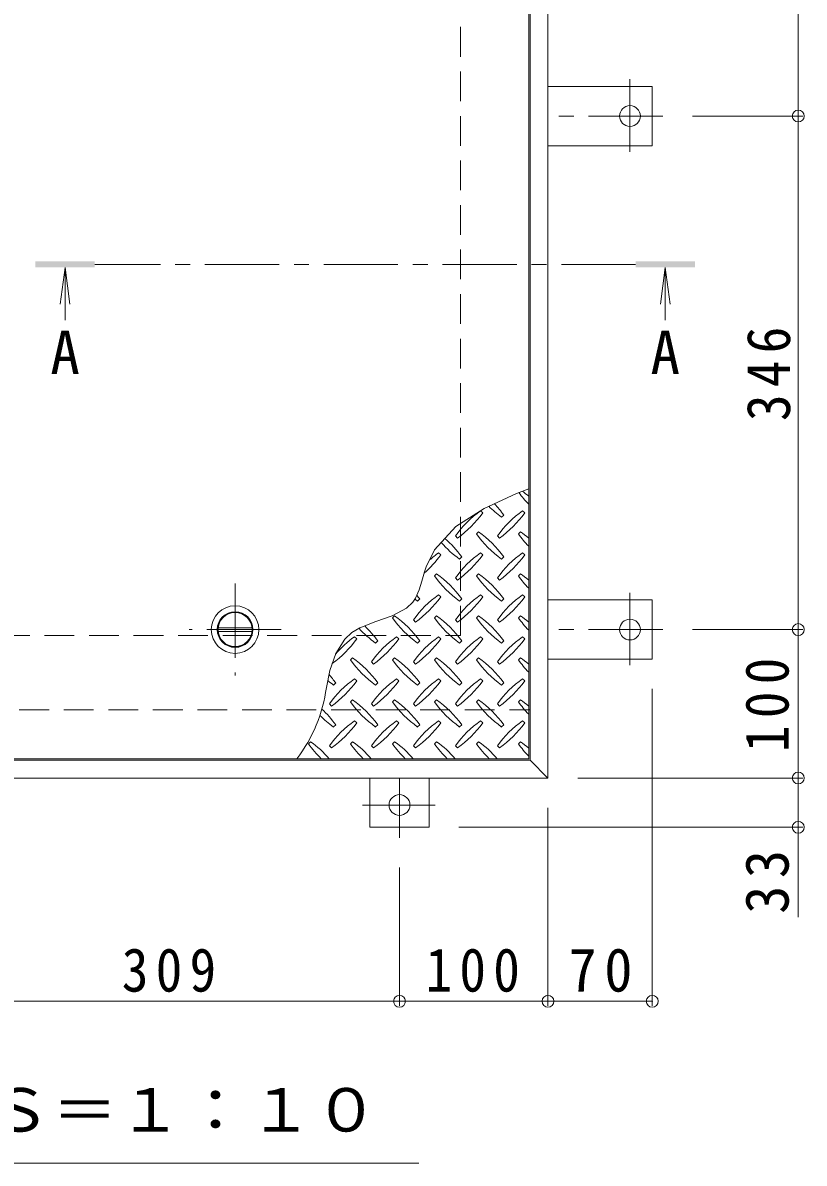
# Model space of a CAD drawing. Units: millimetres at full size, sheet at 1:10. Extents: x -2383 to 2730, y -1962 to 1888.
# Drawn here: x -679 to -153, y 311 to 1079 of the extents above; entities that cross this region are included whole.
import ezdxf
from ezdxf.enums import TextEntityAlignment as Align

# ---------------------------------------------------------------- set-up
doc = ezdxf.new("R2010")
doc.units = ezdxf.units.MM
doc.header["$LTSCALE"] = 10
doc.header["$PDMODE"] = 32
doc.header["$PDSIZE"] = 8
doc.linetypes.add('CHAIN1', pattern=[8, 5, -1, 1, -1])
doc.linetypes.add('DASHED2', pattern=[3, 2, -1])
for name, color, linetype, lineweight in [('0-1_躯体', 3, 'Continuous', 9), ('0-2_仕上', 134, 'Continuous', 5), ('0-3_建具', 4, 'Continuous', 9), ('0-4_その他', 7, 'Continuous', 9), ('0-5_寸法', 4, 'Continuous', 9), ('0-E', 3, 'CHAIN1', 9), ('0-F', 7, 'Continuous', 9)]:
    doc.layers.add(name, color=color, linetype=linetype, lineweight=lineweight)
doc.styles.add('ＭＳ ゴシック', font='')
doc.styles.get('ＭＳ ゴシック').set_extended_font_data('MS Gothic')

msp = doc.modelspace()

# ---------------------------------------------------------------- linework, layer by layer
at = {"layer": '0-1_躯体', "color": 2, "linetype": 'DASHED2'}
for p, q in [((-384.5, 666.52), (-384.5, 1366.52)), ((-1084.5, 666.52), (-384.5, 666.52)), ((-1131.5, 616.52), (-337.5, 616.52))]:
    msp.add_line(p, q, dxfattribs=at)
at = {"layer": '0-1_躯体'}
for p, q in [((-325.5, 1036.52), (-255.3, 1036.52)), ((-255.3, 996.52), (-255.3, 1036.52)), ((-325.5, 996.52), (-255.3, 996.52)), ((-325.5, 690.52), (-255.3, 690.52)), ((-255.3, 650.52), (-255.3, 690.52)), ((-325.5, 650.52), (-255.3, 650.52)), ((-445.5, 570.52), (-445.5, 537.32)), ((-405.5, 570.52), (-405.5, 537.32)), ((-405.5, 537.32), (-445.5, 537.32))]:
    msp.add_line(p, q, dxfattribs=at)
at = {"layer": '0-2_仕上'}
for p, q in [((-369.46, 749.14), (-370.87, 750.55)), ((-356.73, 746.31), (-355.32, 747.72)), ((-341.17, 749.14), (-342.59, 750.55)), ((-387.84, 733.58), (-386.43, 732.17)), ((-372.29, 736.41), (-373.7, 735)), ((-359.56, 733.58), (-358.15, 732.17)), ((-344, 736.41), (-345.42, 735)), ((-397.74, 720.85), (-399.16, 722.27)), ((-369.46, 720.85), (-370.87, 722.27)), ((-341.17, 720.85), (-342.59, 722.27)), ((-385.02, 718.02), (-383.6, 719.44)), ((-356.73, 718.02), (-355.32, 719.44)), ((-400.57, 708.13), (-401.99, 706.71)), ((-372.29, 708.13), (-373.7, 706.71)), ((-344, 708.13), (-345.42, 706.71)), ((-387.84, 705.3), (-386.43, 703.88)), ((-359.56, 705.3), (-358.15, 703.88)), ((-397.74, 692.57), (-399.16, 693.98)), ((-369.46, 692.57), (-370.87, 693.98)), ((-341.17, 692.57), (-342.59, 693.98)), ((-413.3, 689.74), (-411.89, 691.15)), ((-385.02, 689.74), (-383.6, 691.15)), ((-356.73, 689.74), (-355.32, 691.15)), ((-428.86, 679.84), (-430.27, 678.43)), ((-416.13, 677.01), (-414.71, 675.6)), ((-400.57, 679.84), (-401.99, 678.43)), ((-387.84, 677.01), (-386.43, 675.6)), ((-372.29, 679.84), (-373.7, 678.43)), ((-359.56, 677.01), (-358.15, 675.6)), ((-344, 679.84), (-345.42, 678.43)), ((-454.31, 664.28), (-455.73, 665.7)), ((-441.58, 661.46), (-440.17, 662.87)), ((-426.03, 664.28), (-427.44, 665.7)), ((-413.3, 661.46), (-411.89, 662.87)), ((-397.74, 664.28), (-399.16, 665.7)), ((-385.02, 661.46), (-383.6, 662.87)), ((-369.46, 664.28), (-370.87, 665.7)), ((-356.73, 661.46), (-355.32, 662.87)), ((-341.17, 664.28), (-342.59, 665.7)), ((-457.14, 651.56), (-458.55, 650.14)), ((-444.41, 648.73), (-443, 647.31)), ((-428.86, 651.56), (-430.27, 650.14)), ((-416.13, 648.73), (-414.71, 647.31)), ((-400.57, 651.56), (-401.99, 650.14)), ((-387.84, 648.73), (-386.43, 647.31)), ((-372.29, 651.56), (-373.7, 650.14)), ((-359.56, 648.73), (-358.15, 647.31)), ((-344, 651.56), (-345.42, 650.14)), ((-469.87, 633.17), (-468.45, 634.59)), ((-454.31, 636), (-455.73, 637.41)), ((-441.58, 633.17), (-440.17, 634.59)), ((-426.03, 636), (-427.44, 637.41)), ((-413.3, 633.17), (-411.89, 634.59)), ((-397.74, 636), (-399.16, 637.41)), ((-385.02, 633.17), (-383.6, 634.59)), ((-369.46, 636), (-370.87, 637.41)), ((-356.73, 633.17), (-355.32, 634.59)), ((-341.17, 636), (-342.59, 637.41)), ((-457.14, 623.27), (-458.55, 621.86)), ((-428.86, 623.27), (-430.27, 621.86)), ((-400.57, 623.27), (-401.99, 621.86)), ((-372.29, 623.27), (-373.7, 621.86)), ((-344, 623.27), (-345.42, 621.86)), ((-472.7, 620.44), (-471.28, 619.03)), ((-444.41, 620.44), (-443, 619.03)), ((-416.13, 620.44), (-414.71, 619.03)), ((-387.84, 620.44), (-386.43, 619.03)), ((-359.56, 620.44), (-358.15, 619.03)), ((-454.31, 607.72), (-455.73, 609.13)), ((-426.03, 607.72), (-427.44, 609.13)), ((-397.74, 607.72), (-399.16, 609.13)), ((-369.46, 607.72), (-370.87, 609.13)), ((-341.17, 607.72), (-342.59, 609.13)), ((-469.87, 604.89), (-468.45, 606.3)), ((-441.58, 604.89), (-440.17, 606.3)), ((-413.3, 604.89), (-411.89, 606.3)), ((-385.02, 604.89), (-383.6, 606.3)), ((-356.73, 604.89), (-355.32, 606.3)), ((-485.42, 594.99), (-486.84, 593.57)), ((-472.7, 592.16), (-471.28, 590.75)), ((-457.14, 594.99), (-458.55, 593.57)), ((-444.41, 592.16), (-443, 590.75)), ((-428.86, 594.99), (-430.27, 593.57)), ((-416.13, 592.16), (-414.71, 590.75)), ((-400.57, 594.99), (-401.99, 593.57)), ((-387.84, 592.16), (-386.43, 590.75)), ((-372.29, 594.99), (-373.7, 593.57)), ((-359.56, 592.16), (-358.15, 590.75)), ((-344, 594.99), (-345.42, 593.57))]:
    msp.add_line(p, q, dxfattribs=at)
at = {"layer": '0-2_仕上', "color": 2, "linetype": 'CHAIN1', "lineweight": 9}
for p, q in [((-536.2, 701.52), (-536.2, 639.52)), ((-505.2, 670.52), (-567.2, 670.52))]:
    msp.add_line(p, q, dxfattribs=at)
at = {"layer": '0-2_仕上', "color": 4, "lineweight": 9}
for p, q in [((-547.64, 671.77), (-524.77, 671.77)), ((-547.64, 669.27), (-524.77, 669.27))]:
    msp.add_line(p, q, dxfattribs=at)
at = {"layer": '0-2_仕上', "color": 3, "lineweight": 9}
msp.add_line((-338.5, 583.52), (-734, 583.52), dxfattribs=at)
msp.add_lwpolyline([(-338.5, 583.52), (-338.5, 1449.52), (-734, 1449.52)], dxfattribs=at)
at = {"layer": '0-2_仕上'}
msp.add_lwpolyline([(-338.5, 765.43), (-346.78, 762.1), (-368.53, 752.15), (-387.49, 739.98), (-401.9, 724.2), (-407.47, 712.85), (-408.61, 709.37), (-410.38, 703.23), (-412.27, 697.23), (-414.72, 691.76), (-416.57, 688.98), (-420.85, 684.86), (-430.44, 679.76), (-441.41, 675.86), (-452.09, 671.68), (-457.49, 668.51), (-462.33, 664.13), (-468.42, 654.51), (-472.36, 642.93), (-474.71, 631.5)], dxfattribs=at)
at = {"layer": '0-2_仕上', "color": 2, "lineweight": 9}
for radius in [16, 12, 11.75]:
    msp.add_circle((-536.2, 670.52), radius, dxfattribs=at)
at = {"layer": '0-2_仕上', "color": 4, "lineweight": 9}
msp.add_circle((-536.2, 670.52), 11.5, dxfattribs=at)
at = {"layer": '0-2_仕上'}
for centre, radius, start, end in [((-286.37, 805.35), 72.5, 215.94795, 224.0249), ((-386.08, 705.65), 72.5, 48.99213, 53.25279), ((-314.66, 805.35), 72.5, 225.57452, 234.5273), ((-414.36, 705.65), 72.5, 35.47258, 43.25978), ((-328.8, 691.51), 72.5, 125.47256, 144.5273), ((-428.5, 791.21), 72.5, 305.47272, 324.5273), ((-300.52, 691.51), 72.5, 125.47256, 144.5273), ((-400.22, 791.21), 72.5, 305.47272, 324.5273), ((-442.64, 677.37), 72.5, 35.47258, 48.77962), ((-314.66, 777.07), 72.5, 215.47272, 234.5273), ((-414.36, 677.37), 72.5, 35.47258, 54.5273), ((-286.37, 777.07), 72.5, 215.47272, 224.0249), ((-386.08, 677.37), 72.5, 48.99213, 54.5273), ((-357.08, 663.22), 72.5, 125.47256, 131.59831), ((-342.94, 777.07), 72.5, 221.35275, 234.5273), ((-328.8, 663.22), 72.5, 125.47256, 144.5273), ((-300.52, 663.22), 72.5, 125.47256, 144.5273), ((-456.79, 762.93), 72.5, 311.38763, 324.5273), ((-428.5, 762.93), 72.5, 305.47272, 324.5273), ((-400.22, 762.93), 72.5, 305.47272, 324.5273), ((-442.64, 649.08), 72.5, 35.47258, 54.5273), ((-414.36, 649.08), 72.5, 35.47258, 54.5273), ((-386.08, 649.08), 72.5, 48.99213, 54.5273), ((-342.94, 748.78), 72.5, 215.47272, 234.5273), ((-314.66, 748.78), 72.5, 215.47272, 234.5273), ((-286.37, 748.78), 72.5, 215.47272, 224.0249), ((-357.08, 634.94), 72.5, 125.47256, 144.5273), ((-456.79, 734.64), 72.5, 305.47272, 324.5273), ((-470.93, 649.08), 72.5, 35.47258, 38.03572), ((-328.8, 634.94), 72.5, 125.47256, 144.5273), ((-428.5, 734.64), 72.5, 305.47272, 324.5273), ((-300.52, 634.94), 72.5, 125.47256, 144.5273), ((-400.22, 734.64), 72.5, 305.47272, 324.5273), ((-371.23, 748.78), 72.5, 232.70831, 234.5273), ((-371.23, 720.5), 72.5, 215.47272, 234.5273), ((-470.93, 620.8), 72.5, 35.47258, 54.5273), ((-342.94, 720.5), 72.5, 215.47272, 234.5273), ((-442.64, 620.8), 72.5, 35.47258, 54.5273), ((-314.66, 720.5), 72.5, 215.47272, 234.5273), ((-414.36, 620.8), 72.5, 35.47258, 54.5273), ((-286.37, 720.5), 72.5, 215.47272, 224.0249), ((-386.08, 620.8), 72.5, 48.99213, 54.5273), ((-399.51, 720.5), 72.5, 222.74814, 234.5273), ((-499.21, 620.8), 72.5, 35.47258, 45.99713), ((-513.36, 706.36), 72.5, 306.00705, 324.5273), ((-413.65, 606.66), 72.5, 125.47256, 139.2924), ((-385.37, 606.66), 72.5, 125.47256, 144.52728), ((-485.07, 706.36), 72.5, 305.47272, 324.5273), ((-357.08, 606.66), 72.5, 125.47256, 144.52728), ((-456.79, 706.36), 72.5, 305.47272, 324.5273), ((-328.8, 606.66), 72.5, 125.47256, 144.52728), ((-428.5, 706.36), 72.5, 305.47272, 324.5273), ((-300.52, 606.66), 72.5, 125.47256, 144.5273), ((-400.22, 706.36), 72.5, 305.47272, 324.5273), ((-399.51, 692.22), 72.5, 215.47272, 234.5273), ((-499.21, 592.51), 72.5, 35.47258, 54.5273), ((-371.23, 692.22), 72.5, 215.47272, 234.5273), ((-470.93, 592.51), 72.5, 35.47258, 54.5273), ((-342.94, 692.22), 72.5, 215.47272, 234.5273), ((-442.64, 592.51), 72.5, 35.47258, 54.5273), ((-314.66, 692.22), 72.5, 215.47272, 234.5273), ((-414.36, 592.51), 72.5, 35.47258, 54.5273), ((-286.37, 692.22), 72.5, 215.47272, 224.0249), ((-386.08, 592.51), 72.5, 48.99213, 54.5273), ((-527.5, 592.51), 72.5, 35.47258, 41.1628), ((-575.91, 645.26), 102.13, 322.79805, 352.25462), ((-427.8, 692.22), 72.5, 230.65677, 234.5273), ((-413.65, 578.37), 72.5, 125.47256, 144.5273), ((-513.36, 678.07), 72.5, 305.47272, 324.5273), ((-385.37, 578.37), 72.5, 125.47256, 144.5273), ((-485.07, 678.07), 72.5, 305.47272, 324.5273), ((-357.08, 578.37), 72.5, 125.47256, 144.5273), ((-456.79, 678.07), 72.5, 305.47272, 324.5273), ((-328.8, 578.37), 72.5, 125.47256, 144.5273), ((-428.5, 678.07), 72.5, 305.47272, 324.5273), ((-300.52, 578.37), 72.5, 125.47256, 144.5273), ((-400.22, 678.07), 72.5, 305.47272, 324.5273), ((-499.21, 564.23), 72.5, 35.47258, 54.5273), ((-470.93, 564.23), 72.5, 35.47258, 54.5273), ((-442.64, 564.23), 72.5, 35.47258, 54.5273), ((-414.36, 564.23), 72.5, 35.47258, 54.5273), ((-386.08, 564.23), 72.5, 48.99213, 54.5273), ((-527.5, 564.23), 72.5, 35.47258, 46.69856), ((-399.51, 663.93), 72.5, 215.47272, 234.5273), ((-371.23, 663.93), 72.5, 215.47272, 234.5273), ((-342.94, 663.93), 72.5, 215.47272, 234.5273), ((-314.66, 663.93), 72.5, 215.47272, 234.5273), ((-286.37, 663.93), 72.5, 215.47272, 224.0249), ((-427.8, 663.93), 72.5, 224.94598, 234.5273), ((-413.65, 550.09), 72.5, 125.47256, 144.5273), ((-513.36, 649.79), 72.5, 305.47272, 324.5273), ((-385.37, 550.09), 72.5, 125.47256, 144.5273), ((-485.07, 649.79), 72.5, 305.47272, 324.5273), ((-357.08, 550.09), 72.5, 125.47256, 144.5273), ((-456.79, 649.79), 72.5, 305.47272, 324.5273), ((-328.8, 550.09), 72.5, 125.47256, 144.5273), ((-428.5, 649.79), 72.5, 305.47272, 324.5273), ((-300.52, 550.09), 72.5, 125.47256, 144.5273), ((-400.22, 649.79), 72.5, 305.47272, 324.5273), ((-427.8, 635.65), 72.5, 215.47272, 225.97511), ((-527.5, 535.94), 72.5, 41.00789, 54.5273), ((-399.51, 635.65), 72.5, 215.47272, 225.97511), ((-499.21, 535.94), 72.5, 41.00789, 54.5273), ((-371.23, 635.65), 72.5, 215.47272, 225.97511), ((-470.93, 535.94), 72.5, 41.00789, 54.5273), ((-342.94, 635.65), 72.5, 215.47272, 225.97511), ((-442.64, 535.94), 72.5, 41.00789, 54.5273), ((-314.66, 635.65), 72.5, 215.47272, 225.97511), ((-414.36, 535.94), 72.5, 41.00789, 54.5273), ((-286.37, 635.65), 72.5, 215.47272, 224.0249), ((-386.08, 535.94), 72.5, 48.99213, 54.5273)]:
    msp.add_arc(centre, radius, start, end, dxfattribs=at)
at = {"layer": '0-3_建具'}
for p, q in [((-325.5, 1462.52), (-325.5, 570.52)), ((-337.5, 1450.52), (-337.5, 582.52)), ((-1131.5, 582.52), (-337.5, 582.52)), ((-325.5, 570.52), (-337.5, 582.52)), ((-325.5, 570.52), (-1143.5, 570.52))]:
    msp.add_line(p, q, dxfattribs=at)
at = {"layer": '0-4_その他'}
msp.add_line((-412.47, 311), (-987.47, 311), dxfattribs=at)
at = {"layer": '0-5_寸法'}
for p, q in [((-650.66, 914.52), (-653.92, 889.73)), ((-650.66, 914.52), (-650.66, 878.91)), ((-650.66, 914.52), (-647.39, 889.73)), ((-246.51, 914.52), (-249.77, 889.73)), ((-246.51, 914.52), (-243.25, 889.73)), ((-246.51, 914.52), (-246.51, 878.91))]:
    msp.add_line(p, q, dxfattribs=at)
at = {"layer": '0-5_寸法', "linetype": 'CHAIN1'}
msp.add_line((-266.51, 916.52), (-630.66, 916.52), dxfattribs=at)
at = {"layer": '0-5_寸法', "color": 7}
msp.add_line((-156.98, 537.32), (-156.98, 476.71), dxfattribs=at)
at = {"layer": '0-5_寸法'}
for points in [[(-670.66, 914.52), (-670.66, 918.52), (-630.66, 914.52), (-630.66, 918.52)], [(-226.51, 914.52), (-226.51, 918.52), (-266.51, 914.52), (-266.51, 918.52)]]:
    msp.add_solid(points, dxfattribs=at)
at = {"layer": '0-E'}
for p, q in [((-270.3, 1041.36), (-270.3, 992.47)), ((-248.15, 1016.52), (-325.5, 1016.52)), ((-270.3, 695.36), (-270.3, 646.47)), ((-248.15, 670.52), (-325.5, 670.52)), ((-425.5, 530.16), (-425.5, 570.52)), ((-450.34, 552.32), (-401.46, 552.32))]:
    msp.add_line(p, q, dxfattribs=at)
at = {"layer": '0-E', "linetype": 'Continuous'}
for centre in [(-270.3, 1016.52), (-270.3, 670.52), (-425.5, 552.32)]:
    msp.add_circle(centre, 7, dxfattribs=at)
at = {"layer": '0-F'}
for p, q in [((-156.98, 1362.52), (-156.98, 1016.52)), ((-153.98, 1016.52), (-228.15, 1016.52)), ((-156.98, 1016.52), (-156.98, 670.52)), ((-153.98, 670.52), (-228.15, 670.52)), ((-156.98, 670.52), (-156.98, 570.52)), ((-255.3, 417.13), (-255.3, 630.52)), ((-153.98, 570.52), (-305.5, 570.52)), ((-156.98, 570.52), (-156.98, 537.32)), ((-325.5, 417.13), (-325.5, 550.52)), ((-153.98, 537.32), (-385.5, 537.32)), ((-425.5, 417.13), (-425.5, 510.16)), ((-734.5, 420.13), (-425.5, 420.13)), ((-425.5, 420.13), (-325.5, 420.13)), ((-325.5, 420.13), (-255.3, 420.13))]:
    msp.add_line(p, q, dxfattribs=at)
for p in [(-156.98, 1016.52), (-156.98, 670.52), (-156.98, 570.52), (-156.98, 537.32), (-425.5, 420.13), (-325.5, 420.13), (-255.3, 420.13)]:
    msp.add_point(p, dxfattribs=at)

# ---------------------------------------------------------------- texts
at = {"layer": '0-4_その他', "color": 2, "style": 'ＭＳ ゴシック', "width": 1.1}
msp.add_text('平面詳細図\u3000Ｓ＝１：１０', height=29.33, dxfattribs=at).set_placement((-967.47, 323.5), align=Align.BOTTOM_LEFT)
at = {"layer": '0-5_寸法', "color": 2, "style": 'ＭＳ ゴシック'}
for p in [(-660.66, 833.82), (-256.51, 833.82)]:
    msp.add_text('A', height=29.33, dxfattribs=at).set_placement(p, align=Align.BOTTOM_LEFT)
at = {"layer": '0-F', "color": 2, "char_height": 29.33, "attachment_point": 7, "rotation": 90, "style": 'ＭＳ ゴシック'}
for s, insert in [('\\T1.27;\\W0.9;346', (-161.98, 811.02)), ('\\T1.27;\\W0.9;100', (-162.98, 588.02)), ('\\T1.27;\\W0.95;33', (-162.98, 479.02))]:
    msp.add_mtext(s, dxfattribs=dict(at, insert=insert))
at = {"layer": '0-F', "color": 2, "char_height": 29.33, "attachment_point": 7, "style": 'ＭＳ ゴシック'}
for s, insert in [('\\T1.27;\\W0.9;309', (-612.5, 426.13)), ('\\T1.27;\\W0.9;100', (-408, 426.13)), ('\\T1.27;\\W0.95;70', (-311.65, 426.13))]:
    msp.add_mtext(s, dxfattribs=dict(at, insert=insert))

doc.saveas('drawing.dxf')
